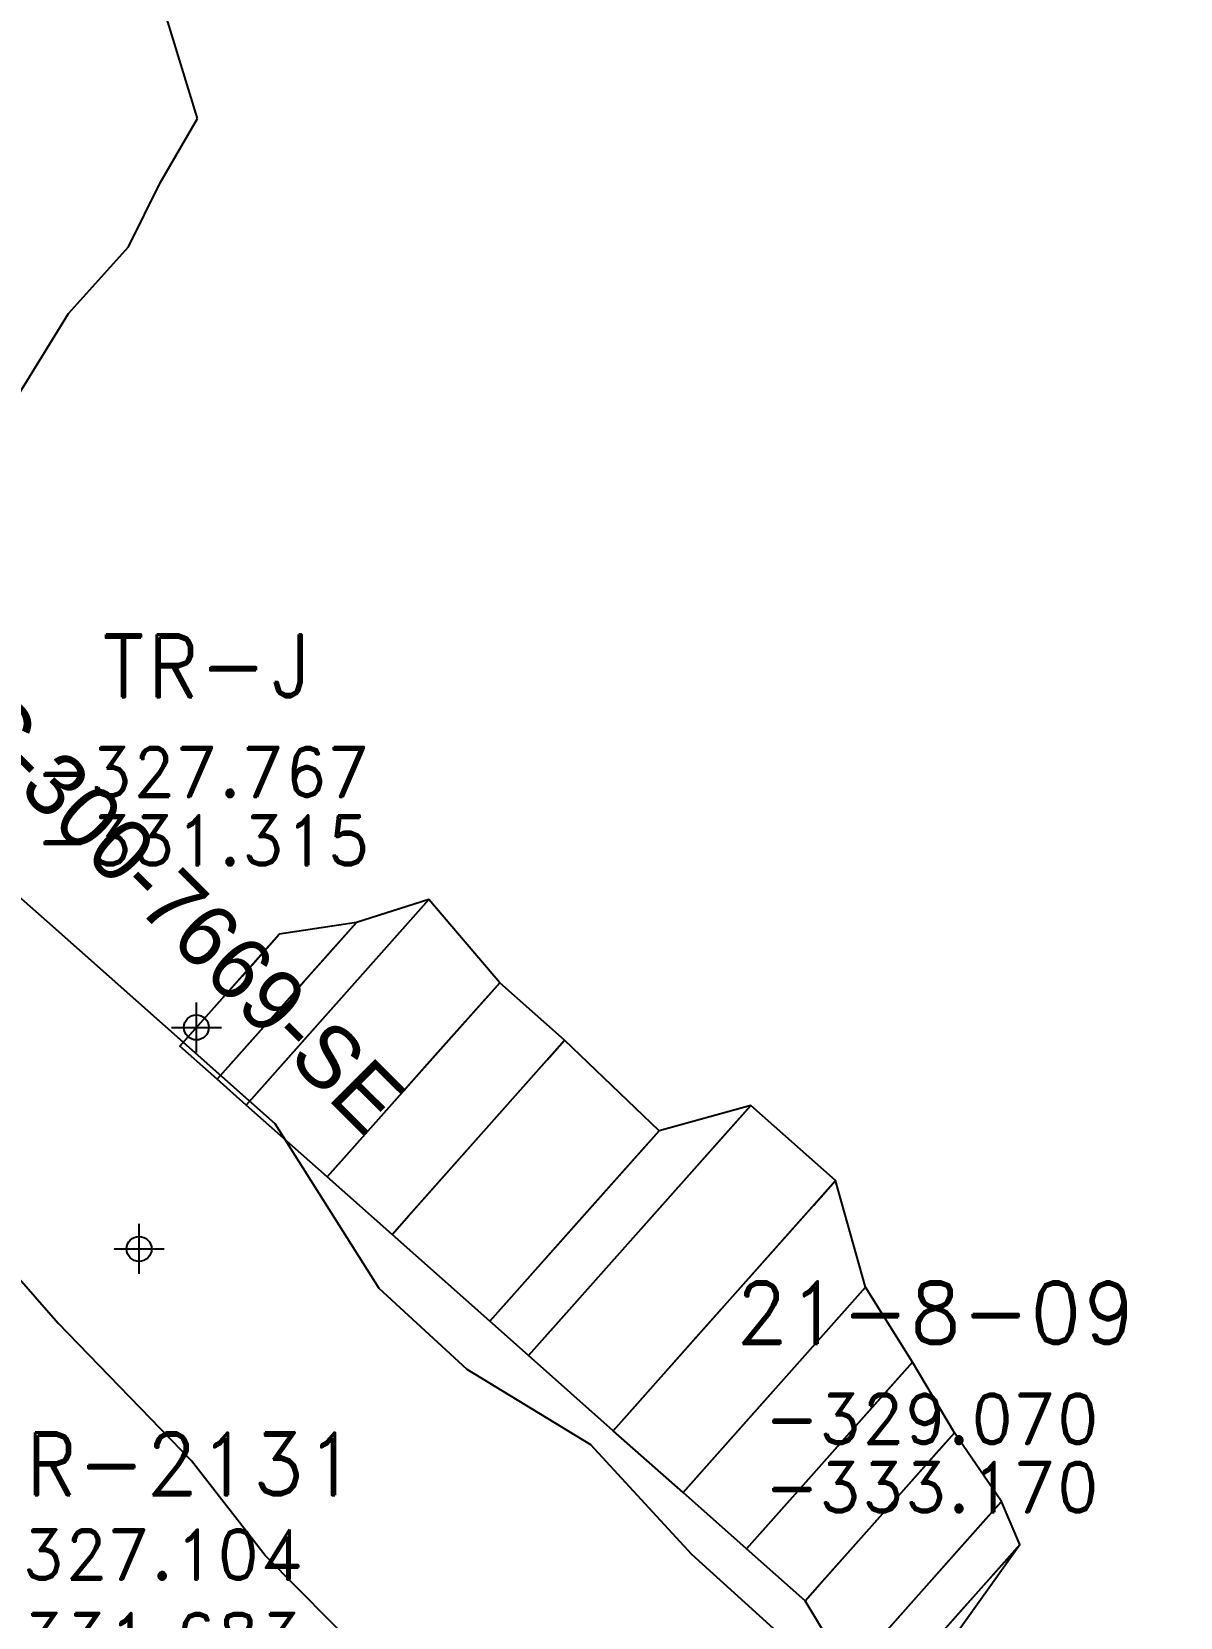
# Model space of a CAD drawing. Extents: x 10554 to 11088, y 9752 to 10019.
# Drawn here: x 10909.82 to 10932.81, y 9840.74 to 9872.49 of the extents above; entities that cross this region are included whole.
import ezdxf
from ezdxf.enums import TextEntityAlignment as Align

# ---------------------------------------------------------------- set-up
doc = ezdxf.new("R2010")
doc.units = 0
doc.header["$PDMODE"] = 34
doc.header["$PDSIZE"] = 0.5
doc.layers.get('0').update_dxf_attribs({"linetype": 'CONTINUOUS'})
for name, color, linetype in [('ABAJO', 7, 'CONTINUOUS'), ('ARRIBA', 7, 'CONTINUOUS'), ('NOMBRE', 7, 'CONTINUOUS'), ('R-241-7710-E', 7, 'CONTINUOUS'), ('R-330-7674-SE', 1, 'CONTINUOUS'), ('R-330-7674-SE-FIC', 1, 'CONTINUOUS'), ('SEC', 7, 'CONTINUOUS')]:
    doc.layers.add(name, color=color, linetype=linetype)
doc.styles.add('ROMAND', font='ROMAND.SHX')
doc.styles.add('ROMANS', font='ROMANS')

# ---------------------------------------------------------------- blocks, each defined once
blk = doc.blocks.new('F2')
blk.add_point((0, 0))
at = {"style": 'ROMAND'}
for tag, height, p in [('NOMBRE', 1.25, (0.2013336555398801, 6.617194213405867)), ('CIELO', 1, (0.1355324932138533, 4.615704784247541)), ('PISO', 1, (0.1355324932138533, 3.247495482410553))]:
    blk.add_attdef(tag, text='', height=height, dxfattribs=at).set_placement(p, align=Align.CENTER)
at = {"style": 'ROMANS', "flags": 1}
for tag, p in [('MINA', (-0.07400945135172599, -3.255497675394792)), ('LOCALIZACION', (-0.07400938366184917, -4.927784258774476)), ('ESTRUCTURA', (-0.07400945135172599, -6.618100980283113)), ('NIVEL', (-0.07400938366184917, -8.290387563662797)), ('OBRA', (-0.07400945135172599, -10.12081279167876)), ('FECHA', (-0.07400938366184917, -11.79309937505845)), ('ATRAS', (-0.07400945135172599, -13.48341609656708)), ('TOPOGRAFO', (2.674609845085074, -15.29693495789448))]:
    blk.add_attdef(tag, text='', height=1.25, dxfattribs=at).set_placement(p, align=Align.CENTER)

msp = doc.modelspace()

# ---------------------------------------------------------------- linework, layer by layer
at = {"layer": 'ABAJO'}
for points in [[(10927.9052805121, 9839.819174029437, -333.1700221460436), (10929.59916807793, 9842.193312840018, -333.152420372872), (10929.23011564029, 9843.055850368595, -333.1041574464337), (10928.28617577696, 9844.428773009367, -333.0121739866337), (10927.44595715389, 9845.843335107671, -332.9230295225066), (10926.5086796148, 9847.344066121024, -332.8265036696301), (10925.90921509339, 9849.48094899728, -332.7203252314659), (10924.21441709819, 9850.985590821549, -332.591434827919), (10922.37569156298, 9850.478440574974, -332.332383717924), (10920.4859719895, 9852.289856979993, -332.1836203446672), (10919.18687572886, 9853.443194765996, -331.9848232952524), (10917.76591110211, 9855.105896853262, -331.7616108830512), (10916.32047606277, 9854.650752820397, -331.6173225505549), (10914.77717836117, 9854.416214453235, -331.2605426370981)], [(10926.51107186541, 9838.248765722823, -333.1700221460436), (10926.47879634485, 9838.678589487121, -333.152420372872), (10926.17613479515, 9839.61590836363, -333.1041574464337), (10925.29858581976, 9841.063612352338, -333.0121739866337), (10924.126412757, 9842.104267710973, -332.9230295225066), (10922.85718077822, 9843.231091984655, -332.8265036696301), (10921.46102560155, 9844.470598685702, -332.7203252314659), (10919.76622760635, 9845.975240509972, -332.591434827919), (10918.98975627815, 9846.66459183034, -332.332383717924), (10917.03364581673, 9848.401226887425, -332.1836203446672), (10915.73454955609, 9849.554564673428, -331.9848232952524), (10914.11441226553, 9850.992922716892, -331.7616108830512), (10913.53205876938, 9851.509936207169, -331.6173225505549), (10912.78545172304, 9852.172774015216, -331.2605426370981)]]:
    msp.add_polyline3d(points, dxfattribs=at)
at = {"layer": 'ARRIBA'}
for points in [[(10927.9052805121, 9839.819174029437, -329.0700221460436), (10929.59916807793, 9842.193312840018, -329.0524203728719), (10929.23011564029, 9843.055850368595, -328.9041574464337), (10928.28617577696, 9844.428773009367, -329.1121739866337), (10927.44595715389, 9845.843335107671, -328.9230295225066), (10926.5086796148, 9847.344066121024, -328.8265036696301), (10925.90921509339, 9849.48094899728, -328.8203252314659), (10924.21441709819, 9850.985590821549, -328.391434827919), (10922.37569156298, 9850.478440574974, -328.2323837179239), (10920.4859719895, 9852.289856979993, -328.1836203446672), (10919.18687572886, 9853.443194765996, -327.8848232952524), (10917.76591110211, 9855.105896853262, -327.5616108830512), (10916.32047606277, 9854.650752820397, -327.3173225505549), (10914.77717836117, 9854.416214453235, -327.7665426370982)], [(10926.51107186541, 9838.248765722823, -329.0700221460436), (10926.47879634485, 9838.678589487121, -329.0524203728719), (10926.17613479515, 9839.61590836363, -328.9041574464337), (10925.29858581976, 9841.063612352338, -329.1121739866337), (10924.126412757, 9842.104267710973, -328.9230295225066), (10922.85718077822, 9843.231091984655, -328.8265036696301), (10921.46102560155, 9844.470598685702, -328.8203252314659), (10919.76622760635, 9845.975240509972, -328.391434827919), (10918.98975627815, 9846.66459183034, -328.2323837179239), (10917.03364581673, 9848.401226887425, -328.1836203446672), (10915.73454955609, 9849.554564673428, -327.8848232952524), (10914.11441226553, 9850.992922716892, -327.5616108830512), (10913.53205876938, 9851.509936207169, -327.3173225505549), (10912.78545172304, 9852.172774015216, -327.7665426370982)]]:
    msp.add_polyline3d(points, dxfattribs=at)
at = {"layer": 'R-241-7710-E'}
for points in [[(10913.14026342957, 9870.747798497323, -292.0852219982054), (10910.14049844987, 9880.548472016106, -292.1290179111796), (10908.61023059549, 9883.632890185374, -291.7690945152431), (10906.24541236248, 9886.581009122137, -291.438827784596), (10903.36957884634, 9888.417520362425, -290.5366983878331), (10901.46216705967, 9890.266196227627, -290.2667483979322)], [(10913.14026342957, 9870.747798497323, -297.0852219982054), (10910.14049844987, 9880.548472016106, -296.5290179111796), (10908.61023059549, 9883.632890185374, -296.3690945152431), (10906.24541236248, 9886.581009122137, -296.038827784596), (10903.36957884634, 9888.417520362425, -295.5366983878331), (10901.46216705967, 9890.266196227627, -295.2667483979322)], [(10909.2990287646, 9864.795845702723, -292.6849079266609), (10909.2990287646, 9864.795845702723, -292.6849079266609), (10909.2990287646, 9864.795845702723, -292.6849079266609), (10910.55826893024, 9866.844899426276, -292.4510852086145), (10911.75589810046, 9868.176155901396, -292.1534093769642), (10912.39234272215, 9869.457954412313, -291.870760596337), (10913.14026342957, 9870.747798497323, -292.0852219982054), (10913.14026342957, 9870.747798497323, -292.0852219982054)], [(10909.2990287646, 9864.795845702723, -297.7849079266609), (10909.2990287646, 9864.795845702723, -297.7849079266609), (10909.2990287646, 9864.795845702723, -297.7849079266609), (10910.55826893024, 9866.844899426276, -297.4510852086145), (10911.75589810046, 9868.176155901396, -297.3534093769642), (10912.39234272215, 9869.457954412313, -296.870760596337), (10913.14026342957, 9870.747798497323, -297.0852219982054), (10913.14026342957, 9870.747798497323, -297.0852219982054)]]:
    msp.add_polyline3d(points, dxfattribs=at)
at = {"layer": 'R-330-7674-SE'}
for points in [[(10910.24353474561, 9854.569122813666, -325.244365386991), (10908.02223668032, 9856.522082760954, -325.6995259509826), (10906.84304699871, 9857.78784405578, -325.853033496268), (10905.36552343707, 9859.513253956997, -325.0594235853586), (10904.31651581219, 9860.578441314492, -325.0334914751653), (10903.28803478167, 9862.714079706937, -325.0313147540387), (10902.81591091444, 9866.196681667343, -324.2580335081091), (10902.30815811085, 9867.530024310456, -324.2380981650679), (10900.87615548677, 9869.73633762112, -324.197934375333)], [(10910.24353474561, 9854.569122813666, -330.344365386991), (10908.02223668032, 9856.522082760954, -330.1995259509826), (10906.84304699871, 9857.78784405578, -330.153033496268), (10905.36552343707, 9859.513253956997, -330.0594235853586), (10904.31651581219, 9860.578441314492, -329.8334914751653), (10903.28803478167, 9862.714079706937, -329.5313147540387), (10902.81591091444, 9866.196681667343, -329.1580335081091), (10902.30815811085, 9867.530024310456, -329.0380981650679), (10900.87615548677, 9869.73633762112, -328.711934375333)]]:
    msp.add_polyline3d(points, dxfattribs=at)
at = {"layer": 'R-330-7674-SE', "color": 1}
for points in [[(10914.69437060206, 9850.615537735912, -331.550957303877), (10910.24353474561, 9854.569122813666, -330.344365386991)], [(10910.24353474561, 9854.569122813666, -325.244365386991), (10914.69437060206, 9850.615537735912, -327.103957303877)], [(10905.88173093778, 9851.738103996711, -330.344365386991), (10910.35145163202, 9846.62191096071, -331.550957303877)], [(10905.88173093778, 9851.738103996711, -325.244365386991), (10910.35145163202, 9846.62191096071, -327.103957303877)], [(10955.64269633299, 9807.4929453901, -333.49259454154), (10950.66545237347, 9811.646074098397, -333.0304031051222), (10948.85932704128, 9813.462432104725, -333.0987678805363), (10946.86280821918, 9815.929042036254, -332.7121530890253), (10944.47802148814, 9818.079201782548, -332.2228343843868), (10942.36799162124, 9820.373779932224, -331.940726114755), (10940.83280389603, 9823.372857354472, -331.8469008882374), (10938.9425092011, 9826.16715870453, -331.1449639223375), (10936.42453310497, 9828.018950714717, -330.8673621745847), (10934.10661386055, 9830.244129971026, -330.3771421655704), (10932.1942644012, 9831.732796558825, -329.9608291153735), (10929.9432126434, 9834.03299532515, -329.4697078019834), (10927.88547642783, 9836.713912258208, -329.465066922956), (10925.45696819092, 9839.798029824595, -328.9108543032585), (10923.031733603, 9841.992175094525, -328.4161277723651), (10921.00934075932, 9844.191451276323, -327.9457364596189), (10918.53964504588, 9845.695269410115, -327.5942725387649), (10916.77451317873, 9847.319313176731, -327.077959488568), (10914.69437060206, 9850.615537735912, -327.103957303877)], [(10955.64269633299, 9807.4929453901, -337.8925945415399), (10950.66545237347, 9811.646074098397, -337.6304031051222), (10948.85932704128, 9813.462432104725, -337.3987678805362), (10946.86280821918, 9815.929042036254, -337.0121530890253), (10944.47802148814, 9818.079201782548, -336.6228343843869), (10942.36799162124, 9820.373779932224, -336.3407261147549), (10940.83280389603, 9823.372857354472, -335.9469008882375), (10938.9425092011, 9826.16715870453, -335.4449639223375), (10936.42453310497, 9828.018950714717, -334.8673621745847), (10934.10661386055, 9830.244129971026, -334.3771421655704), (10932.1942644012, 9831.732796558825, -334.2608291153735), (10929.9432126434, 9834.03299532515, -333.8697078019834), (10927.88547642783, 9836.713912258208, -333.465066922956), (10925.45696819092, 9839.798029824595, -333.0108543032585), (10923.031733603, 9841.992175094525, -332.6161277723651), (10921.00934075932, 9844.191451276323, -332.3457364596189), (10918.53964504588, 9845.695269410115, -331.994272538765), (10916.77451317873, 9847.319313176731, -331.777959488568), (10914.69437060206, 9850.615537735912, -331.550957303877)], [(10952.40851382151, 9803.044342971092, -333.49259454154), (10946.91140377224, 9808.193956038474, -333.0304031051222), (10945.03166964395, 9809.942625455395, -333.0987678805363), (10942.96154202575, 9812.341546797512, -332.7121530890253), (10940.65036409081, 9814.559395133218, -332.2228343843868), (10938.4667254278, 9816.786284693482, -331.940726114755), (10936.78432011039, 9819.64998493691, -331.8469008882374), (10934.59959023105, 9822.173531929328, -331.1449639223375), (10932.22883172713, 9824.160701118333, -330.8673621745847), (10929.6900860944, 9826.182814606413, -330.3771421655704), (10928.07217181946, 9827.94223555185, -329.9608291153735), (10925.82112006166, 9830.242434318177, -329.4697078019834), (10923.8369926422, 9832.991039840646, -329.465066922956), (10921.04044042477, 9835.736714459981, -328.9108543032585), (10918.76242342906, 9838.066236908731, -328.4161277723651), (10916.44559540097, 9839.99475873289, -327.9457364596189), (10914.49116126025, 9841.972396992553, -327.5942725387649), (10913.02046457751, 9843.86719511681, -327.077959488568), (10910.35145163202, 9846.62191096071, -327.103957303877)], [(10952.40851382151, 9803.044342971092, -337.8925945415399), (10946.91140377224, 9808.193956038474, -337.6304031051222), (10945.03166964395, 9809.942625455395, -337.3987678805362), (10942.96154202575, 9812.341546797512, -337.0121530890253), (10940.65036409081, 9814.559395133218, -336.6228343843869), (10938.4667254278, 9816.786284693482, -336.3407261147549), (10936.78432011039, 9819.64998493691, -335.9469008882375), (10934.59959023105, 9822.173531929328, -335.4449639223375), (10932.22883172713, 9824.160701118333, -334.8673621745847), (10929.6900860944, 9826.182814606413, -334.3771421655704), (10928.07217181946, 9827.94223555185, -334.2608291153735), (10925.82112006166, 9830.242434318177, -333.8697078019834), (10923.8369926422, 9832.991039840646, -333.465066922956), (10921.04044042477, 9835.736714459981, -333.0108543032585), (10918.76242342906, 9838.066236908731, -332.6161277723651), (10916.44559540097, 9839.99475873289, -332.3457364596189), (10914.49116126025, 9841.972396992553, -331.994272538765), (10913.02046457751, 9843.86719511681, -331.777959488568), (10910.35145163202, 9846.62191096071, -331.550957303877)]]:
    msp.add_polyline3d(points, dxfattribs=at)
at = {"layer": 'SEC'}
for points in [[(10917.76591110211, 9855.105896853262, -331.7616108830512), (10914.11441226553, 9850.992922716892, -331.7616108830512), (10914.11441226553, 9850.992922716892, -329.3256108830512), (10914.47956214918, 9851.40422013053, -328.0908108830512), (10915.48372432925, 9852.53528801803, -327.5616108830512), (10916.39659903839, 9853.563531552123, -327.5616108830512), (10917.40076121845, 9854.694599439625, -328.0908108830512), (10917.76591110211, 9855.105896853262, -329.3256108830512), (10917.76591110211, 9855.105896853262, -331.7616108830512)], [(10916.32047606277, 9854.650752820397, -331.6173225505549), (10913.53205876938, 9851.509936207169, -331.6173225505549), (10913.53205876938, 9851.509936207169, -329.1233225505549), (10913.81090049872, 9851.824017868492, -327.8591225505549), (10914.5777152544, 9852.687742437129, -327.3173225505549), (10915.27481957775, 9853.472946590437, -327.3173225505549), (10916.04163433343, 9854.336671159073, -327.8591225505549), (10916.32047606277, 9854.650752820397, -329.1233225505549), (10916.32047606277, 9854.650752820397, -331.6173225505549)], [(10914.77717836117, 9854.416214453235, -331.2605426370981), (10912.78545172304, 9852.172774015216, -331.2605426370981), (10912.78545172304, 9852.172774015216, -329.2340226370982), (10912.98462438685, 9852.397118059018, -328.2067866370982), (10913.53234921234, 9853.014064179473, -327.7665426370982), (10914.03028087187, 9853.574924288978, -327.7665426370982), (10914.57800569736, 9854.191870409433, -328.2067866370982), (10914.77717836117, 9854.416214453235, -329.2340226370982), (10914.77717836117, 9854.416214453235, -331.2605426370981)], [(10919.18687572886, 9853.443194765996, -331.9848232952524), (10915.73454955609, 9849.554564673428, -331.9848232952524), (10915.73454955609, 9849.554564673428, -329.6068232952524), (10916.07978217337, 9849.943427682685, -328.4014232952525), (10917.02917187088, 9851.01280095814, -327.8848232952524), (10917.89225341407, 9851.984958481284, -327.8848232952524), (10918.84164311158, 9853.054331756739, -328.4014232952525), (10919.18687572886, 9853.443194765996, -329.6068232952524), (10919.18687572886, 9853.443194765996, -331.9848232952524)], [(10920.4859719895, 9852.289856979993, -332.1836203446672), (10917.03364581673, 9848.401226887425, -332.1836203446672), (10917.03364581673, 9848.401226887425, -329.8636203446672), (10917.37887843401, 9848.790089896682, -328.6876203446672), (10918.32826813152, 9849.859463172137, -328.1836203446672), (10919.19134967471, 9850.83162069528, -328.1836203446672), (10920.14073937222, 9851.900993970736, -328.6876203446672), (10920.4859719895, 9852.289856979993, -329.8636203446672), (10920.4859719895, 9852.289856979993, -332.1836203446672)], [(10924.21441709819, 9850.985590821549, -332.591434827919), (10919.76622760635, 9845.975240509972, -332.591434827919), (10919.76622760635, 9845.975240509972, -330.155434827919), (10920.21104655554, 9846.476275541128, -328.920634827919), (10921.43429866579, 9847.854121876813, -328.391434827919), (10922.54634603875, 9849.106709454707, -328.391434827919), (10923.769598149, 9850.48455579039, -328.920634827919), (10924.21441709819, 9850.985590821549, -330.155434827919), (10924.21441709819, 9850.985590821549, -332.591434827919)], [(10922.37569156298, 9850.478440574974, -332.332383717924), (10918.98975627815, 9846.66459183034, -332.332383717924), (10918.98975627815, 9846.66459183034, -329.954383717924), (10919.32834980664, 9847.045976704803, -328.7489837179239), (10920.25948200996, 9848.094785109579, -328.2323837179239), (10921.10596583117, 9849.048247295737, -328.2323837179239), (10922.0370980345, 9850.097055700511, -328.7489837179239), (10922.37569156298, 9850.478440574974, -329.954383717924), (10922.37569156298, 9850.478440574974, -332.332383717924)], [(10925.90921509339, 9849.48094899728, -332.7203252314659), (10921.46102560155, 9844.470598685702, -332.7203252314659), (10921.46102560155, 9844.470598685702, -330.4583252314659), (10921.90584455074, 9844.97163371686, -329.3117252314659), (10923.12909666099, 9846.349480052544, -328.8203252314659), (10924.24114403395, 9847.602067630438, -328.8203252314659), (10925.46439614421, 9848.97991396612, -329.3117252314659), (10925.90921509339, 9849.48094899728, -330.4583252314659), (10925.90921509339, 9849.48094899728, -332.7203252314659)], [(10926.5086796148, 9847.344066121024, -332.8265036696301), (10922.85718077822, 9843.231091984655, -332.8265036696301), (10922.85718077822, 9843.231091984655, -330.5065036696301), (10923.22233066187, 9843.642389398292, -329.33050366963), (10924.22649284193, 9844.773457285793, -328.8265036696301), (10925.13936755108, 9845.801700819886, -328.8265036696301), (10926.14352973114, 9846.932768707387, -329.33050366963), (10926.5086796148, 9847.344066121024, -330.5065036696301), (10926.5086796148, 9847.344066121024, -332.8265036696301)], [(10927.44595715389, 9845.843335107671, -332.9230295225066), (10924.126412757, 9842.104267710973, -332.9230295225066), (10924.126412757, 9842.104267710973, -330.6030295225066), (10924.45836719669, 9842.478174450642, -329.4270295225066), (10925.37124190584, 9843.506417984734, -328.9230295225066), (10926.20112800506, 9844.44118483391, -328.9230295225066), (10927.1140027142, 9845.469428368002, -329.4270295225066), (10927.44595715389, 9845.843335107671, -330.6030295225066), (10927.44595715389, 9845.843335107671, -332.9230295225066)], [(10928.28617577696, 9844.428773009367, -333.0121739866337), (10925.29858581976, 9841.063612352338, -333.0121739866337), (10925.29858581976, 9841.063612352338, -330.7501739866337), (10925.59734481548, 9841.400128418041, -329.6035739866337), (10926.41893205371, 9842.325547598724, -329.1121739866337), (10927.16582954301, 9843.166837762981, -329.1121739866337), (10927.98741678124, 9844.092256943664, -329.6035739866337), (10928.28617577696, 9844.428773009367, -330.7501739866337), (10928.28617577696, 9844.428773009367, -333.0121739866337)], [(10929.23011564029, 9843.055850368595, -333.1041574464337), (10926.17613479515, 9839.61590836363, -333.1041574464337), (10926.17613479515, 9839.61590836363, -330.6681574464337), (10926.48153287966, 9839.959902564127, -329.4333574464337), (10927.32137761208, 9840.905886615492, -328.9041574464337), (10928.08487282336, 9841.765872116734, -328.9041574464337), (10928.92471755577, 9842.711856168098, -329.4333574464337), (10929.23011564029, 9843.055850368595, -330.6681574464337), (10929.23011564029, 9843.055850368595, -333.1041574464337)], [(10929.59916807793, 9842.193312840018, -333.152420372872), (10926.47879634485, 9838.678589487121, -333.152420372872), (10926.47879634485, 9838.678589487121, -330.7744203728719), (10926.79083351816, 9839.03006182241, -329.5690203728719), (10927.64893574476, 9839.996610744458, -329.0524203728719), (10928.42902867803, 9840.87529158268, -329.0524203728719), (10929.28713090462, 9841.841840504729, -329.5690203728719), (10929.59916807793, 9842.193312840018, -330.7744203728719), (10929.59916807793, 9842.193312840018, -333.152420372872)]]:
    msp.add_polyline3d(points, dxfattribs=at)

# ---------------------------------------------------------------- block references
for p, values in [((10913.11740616272, 9852.546680754886, -327.7665426370982), {'NOMBRE': 'TR-J', 'CIELO': '-327.767', 'PISO': '-331.315'}), ((10927.70610784829, 9839.594829985635, -329.0700221460436), {'NOMBRE': '21-8-09', 'CIELO': '-329.070', 'PISO': '-333.170'})]:
    msp.add_blockref('F2', p).add_auto_attribs(values)
at = {"layer": 'R-330-7674-SE-FIC', "color": 5}
ref = msp.add_blockref('F2', (10911.97084514627, 9848.111059927734, -327.103957303877), dxfattribs=at)
ref.add_attrib('NOMBRE', 'GCR-2131', dxfattribs={"layer": '0', "height": 1.25, "style": 'ROMAND'}).set_placement((10911.89683576261, 9843.18327566896, -327.103957303877), align=Align.CENTER)
ref.add_attrib('CIELO', '-327.104', dxfattribs={"layer": '0', "height": 1, "style": 'ROMAND'}).set_placement((10911.89683569492, 9841.49295894745, -327.103957303877), align=Align.CENTER)
ref.add_attrib('PISO', '-331.683', dxfattribs={"layer": '0', "height": 1, "style": 'ROMAND'}).set_placement((10911.89683576261, 9839.820672364072, -327.103957303877), align=Align.CENTER)

# ---------------------------------------------------------------- texts
at = {"layer": 'NOMBRE', "insert": (10908.38372395873, 9860.220708485569), "char_height": 1.25, "width": 16.04074048064649, "attachment_point": 1, "rotation": 315.0142785475555}
msp.add_mtext('{\\C4;XC-300-7669-SE}', dxfattribs=at)

doc.saveas('drawing.dxf')
